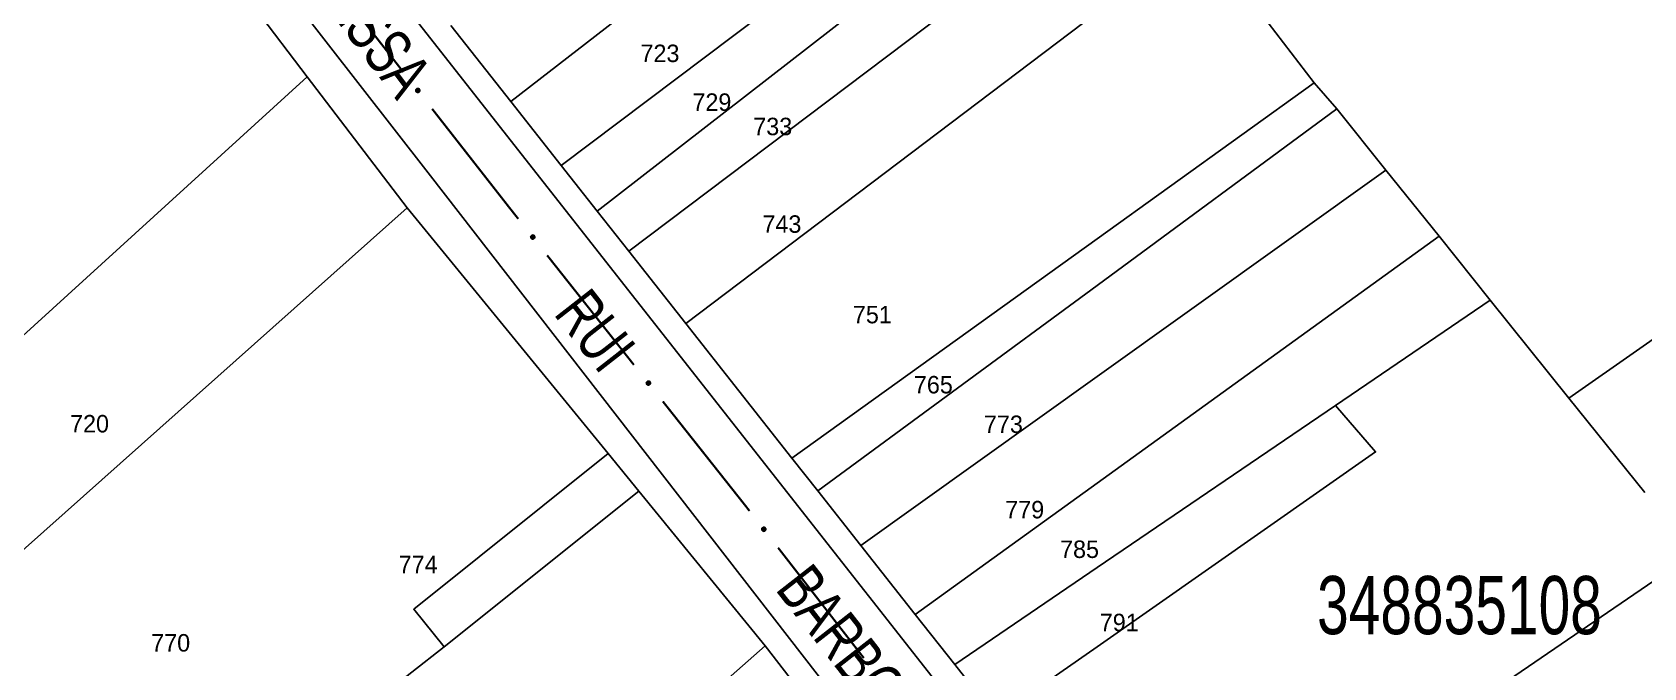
# Model space of a CAD drawing. Extents: x 200123 to 201542, y 4839549 to 4841240.
# Drawn here: x 201067.7 to 201206.2, y 4839786.7 to 4839841.3 of the extents above; entities that cross this region are included whole.
import ezdxf
from ezdxf.enums import TextEntityAlignment as Align

# ---------------------------------------------------------------- set-up
doc = ezdxf.new("R2010")
doc.units = 0
doc.header["$LTSCALE"] = 1.5
doc.header["$MEASUREMENT"] = 0
for name, color, linetype in [('CD_MALHA_LOTES', 7, 'CONTINUOUS'), ('CD_TXT_QUADRA', 2, 'CONTINUOUS'), ('RU-QUADRA', 210, 'CONTINUOUS'), ('SV-EIXO-RUA-PAV', 20, 'CONTINUOUS'), ('SV-RUA-PAVIM', 7, 'CONTINUOUS'), ('SV-TXT-RUA-PAV', 7, 'CONTINUOUS'), ('Th_NmrPort', 1, 'CONTINUOUS')]:
    doc.layers.add(name, color=color, linetype=linetype)
doc.styles.add('ARIAL', font='ARIAL.SHX')

msp = doc.modelspace()

# ---------------------------------------------------------------- linework, layer by layer
at = {"layer": 'CD_MALHA_LOTES', "linetype": 'Continuous', "flags": 128}
for points in [[(201108.83, 4839835.31), (201152.91, 4839869.44)], [(201113.16, 4839829.83), (201157.68, 4839863.34)], [(201022.71, 4839822.07), (201073.57, 4839860.83), (201091.34, 4839837.43)], [(201160.26, 4839860.04), (201116.25, 4839825.91)], [(201118.97, 4839822.46), (201153.11, 4839848.22)], [(201108.83, 4839835.31), (201103.67, 4839841.84)], [(201123.87, 4839816.25), (201158.06, 4839842.12)], [(201177.87, 4839836.92), (201173.9, 4839842.08)], [(201199.73, 4839809.85), (201243.89, 4839840.7)], [(201057.58, 4839806.72), (201091.34, 4839837.43)], [(201091.34, 4839837.43), (201099.94, 4839826.19)], [(201159.21, 4839823.53), (201177.87, 4839836.92)], [(201179.82, 4839834.68), (201177.87, 4839836.92)], [(201113.16, 4839829.83), (201108.83, 4839835.31)], [(201159.21, 4839819.53), (201179.82, 4839834.68)], [(201184.03, 4839829.43), (201179.82, 4839834.68)], [(201116.25, 4839825.91), (201113.16, 4839829.83)], [(201159.21, 4839811.71), (201184.03, 4839829.43)], [(201188.59, 4839823.75), (201184.03, 4839829.43)], [(201099.94, 4839826.19), (201065.56, 4839795.6), (201057.58, 4839806.72)], [(201099.94, 4839826.19), (201117.2, 4839805.09)], [(201118.97, 4839822.46), (201116.25, 4839825.91)], [(201132.99, 4839804.71), (201159.21, 4839823.53)], [(201159.21, 4839802.55), (201188.59, 4839823.75)], [(201192.99, 4839818.25), (201188.59, 4839823.75)], [(201123.87, 4839816.25), (201118.97, 4839822.46)], [(201135.21, 4839801.89), (201159.21, 4839819.53)], [(201179.69, 4839809.22), (201192.99, 4839818.25)], [(201199.73, 4839809.85), (201192.99, 4839818.25)], [(201132.99, 4839804.71), (201123.87, 4839816.25)], [(201138.91, 4839797.21), (201159.21, 4839811.71)], [(201206.26, 4839801.75), (201199.73, 4839809.85)], [(201159.21, 4839795.3), (201179.69, 4839809.22)], [(201159.21, 4839788.51), (201183.14, 4839805.23), (201179.69, 4839809.22)], [(201103.11, 4839788.5), (201100.49, 4839791.73), (201117.2, 4839805.09)], [(201117.2, 4839805.09), (201119.84, 4839801.87)], [(201135.21, 4839801.89), (201132.99, 4839804.71)], [(201119.84, 4839801.87), (201103.11, 4839788.5)], [(201119.84, 4839801.87), (201130.7, 4839788.59)], [(201138.91, 4839797.21), (201135.21, 4839801.89)], [(201143.59, 4839791.28), (201159.21, 4839802.55)], [(201143.59, 4839791.28), (201138.91, 4839797.21)], [(201164.33, 4839765), (201210.49, 4839796.5)], [(201146.98, 4839786.98), (201159.21, 4839795.3)], [(201146.98, 4839786.98), (201143.59, 4839791.28)], [(201069.77, 4839762.39), (201103.11, 4839788.5)], [(201090.37, 4839753.02), (201130.7, 4839788.59)], [(201130.7, 4839788.59), (201148.65, 4839765.38)], [(201150.55, 4839782.45), (201159.21, 4839788.51)], [(201150.55, 4839782.45), (201146.98, 4839786.98)]]:
    msp.add_lwpolyline(points, dxfattribs=at)
at = {"layer": 'RU-QUADRA', "linetype": 'Continuous', "flags": 128}
for points in [[(201065.99, 4839854.79), (201073.57, 4839860.83), (201091.34, 4839837.43), (201099.94, 4839826.19), (201117.2, 4839805.09), (201119.84, 4839801.87), (201130.7, 4839788.59), (201148.65, 4839765.38)], [(201103.67, 4839841.84), (201108.83, 4839835.31), (201113.16, 4839829.83), (201116.25, 4839825.91), (201118.97, 4839822.46), (201123.87, 4839816.25), (201132.99, 4839804.71), (201135.21, 4839801.89), (201138.91, 4839797.21), (201143.59, 4839791.28), (201146.98, 4839786.98), (201150.55, 4839782.45)]]:
    msp.add_lwpolyline(points, dxfattribs=at)
at = {"layer": 'SV-EIXO-RUA-PAV', "const_width": 0.18}
for points in [[(201092.211257, 4839847.293712), (201099.606767, 4839837.843503)], [(201102.071937, 4839834.693434), (201108.234861, 4839826.81826)], [(201108.234861, 4839826.81826), (201108.75, 4839826.16)], [(201108.75, 4839826.16), (201109.473001, 4839825.2476)], [(201111.957256, 4839822.11256), (201119.410023, 4839812.70744)], [(201121.894278, 4839809.572401), (201128.725981, 4839800.951041)], [(201128.725981, 4839800.951041), (201129.02, 4839800.58)], [(201129.02, 4839800.58), (201129.343248, 4839800.164301)], [(201131.798666, 4839797.006624), (201139.164919, 4839787.533593)]]:
    msp.add_lwpolyline(points, dxfattribs=at)
at = {"layer": 'SV-EIXO-RUA-PAV'}
for points in [[(201100.837493, 4839836.449461), (201100.88612, 4839836.444228), (201100.926843, 4839836.429787), (201100.957342, 4839836.407966), (201100.979264, 4839836.381657), (201100.998661, 4839836.352215), (201101.011667, 4839836.318216), (201101.017744, 4839836.277285), (201101.012837, 4839836.228468), (201100.995302, 4839836.187723), (201100.975509, 4839836.156678), (201100.949391, 4839836.132239), (201100.920474, 4839836.113876), (201100.884711, 4839836.101533), (201100.843171, 4839836.095779), (201100.794203, 4839836.101902), (201100.754376, 4839836.116333), (201100.725431, 4839836.138214), (201100.701028, 4839836.164627), (201100.681586, 4839836.194922), (201100.669011, 4839836.228369), (201100.663293, 4839836.270204), (201100.669976, 4839836.318456), (201100.683917, 4839836.358342), (201100.705385, 4839836.387587), (201100.731929, 4839836.411027), (201100.761223, 4839836.43084), (201100.794854, 4839836.445337), (201100.837493, 4839836.449461)], [(201110.71217, 4839823.861058), (201110.760829, 4839823.85612), (201110.801639, 4839823.841926), (201110.832269, 4839823.820291), (201110.854351, 4839823.794115), (201110.873926, 4839823.764792), (201110.887138, 4839823.730873), (201110.893464, 4839823.689979), (201110.888854, 4839823.641133), (201110.871566, 4839823.600283), (201110.851962, 4839823.569118), (201110.825993, 4839823.544521), (201110.797188, 4839823.525982), (201110.761501, 4839823.513423), (201110.719996, 4839823.507417), (201110.670992, 4839823.513242), (201110.631078, 4839823.527431), (201110.602001, 4839823.549136), (201110.577438, 4839823.5754), (201110.557812, 4839823.605576), (201110.545034, 4839823.638946), (201110.539062, 4839823.680746), (201110.545452, 4839823.729037), (201110.55915, 4839823.769008), (201110.580441, 4839823.798382), (201110.606842, 4839823.821983), (201110.636015, 4839823.841974), (201110.669558, 4839823.856675), (201110.71217, 4839823.861058)], [(201120.649192, 4839811.320899), (201120.697851, 4839811.315961), (201120.738661, 4839811.301767), (201120.769291, 4839811.280132), (201120.791373, 4839811.253956), (201120.810948, 4839811.224633), (201120.824161, 4839811.190714), (201120.830486, 4839811.14982), (201120.825876, 4839811.100974), (201120.808588, 4839811.060124), (201120.788984, 4839811.028959), (201120.763015, 4839811.004362), (201120.73421, 4839810.985823), (201120.698523, 4839810.973264), (201120.657018, 4839810.967258), (201120.608014, 4839810.973082), (201120.568101, 4839810.987272), (201120.539023, 4839811.008976), (201120.51446, 4839811.03524), (201120.494834, 4839811.065417), (201120.482056, 4839811.098787), (201120.476085, 4839811.140587), (201120.482475, 4839811.188878), (201120.496172, 4839811.228848), (201120.517463, 4839811.258223), (201120.543864, 4839811.281824), (201120.573037, 4839811.301815), (201120.60658, 4839811.316516), (201120.649192, 4839811.320899)], [(201130.569658, 4839798.76646), (201130.618269, 4839798.761077), (201130.658947, 4839798.74651), (201130.689378, 4839798.724595), (201130.711219, 4839798.698218), (201130.730524, 4839798.668716), (201130.743426, 4839798.634677), (201130.749376, 4839798.593727), (201130.744318, 4839798.544925), (201130.726657, 4839798.504235), (201130.706768, 4839798.473252), (201130.680575, 4839798.448894), (201130.651601, 4839798.43062), (201130.615801, 4839798.418388), (201130.574242, 4839798.412762), (201130.525294, 4839798.419036), (201130.485512, 4839798.433591), (201130.456634, 4839798.455561), (201130.432313, 4839798.482049), (201130.412965, 4839798.512404), (201130.400493, 4839798.54589), (201130.394905, 4839798.587743), (201130.401737, 4839798.635973), (201130.415801, 4839798.675816), (201130.437359, 4839798.704995), (201130.463976, 4839798.728352), (201130.493331, 4839798.748075), (201130.527007, 4839798.762468), (201130.569658, 4839798.76646)]]:
    msp.add_lwpolyline(points, close=True, dxfattribs=at)
for points in [[(201100.663293, 4839836.270204), (201100.843171, 4839836.095779)], [(201100.669011, 4839836.228369), (201100.794203, 4839836.101902)], [(201100.669976, 4839836.318456), (201100.884711, 4839836.101533)], [(201100.670206, 4839836.292249), (201100.861662, 4839836.100738)], [(201100.67142, 4839836.246416), (201100.81354, 4839836.104664)], [(201100.677495, 4839836.336073), (201100.898852, 4839836.110783)], [(201100.678474, 4839836.208619), (201100.76995, 4839836.113869)], [(201100.681586, 4839836.194922), (201100.754376, 4839836.116333)], [(201100.683917, 4839836.358342), (201100.920474, 4839836.113876)], [(201100.696184, 4839836.369758), (201100.932677, 4839836.125125)], [(201100.705385, 4839836.387587), (201100.949391, 4839836.132239)], [(201100.719918, 4839836.396995), (201100.959308, 4839836.144233)], [(201100.731929, 4839836.411027), (201100.975509, 4839836.156678)], [(201100.749773, 4839836.418626), (201100.983744, 4839836.177217)], [(201100.761223, 4839836.43084), (201100.995302, 4839836.187723)], [(201100.780842, 4839836.434277), (201101.001592, 4839836.211977)], [(201100.794854, 4839836.445337), (201101.012837, 4839836.228468)], [(201100.815276, 4839836.445629), (201101.011637, 4839836.254492)], [(201100.837493, 4839836.449461), (201101.017744, 4839836.277285)], [(201100.863865, 4839836.445535), (201101.009816, 4839836.303315)], [(201100.88612, 4839836.444228), (201101.011667, 4839836.318216)], [(201100.90937, 4839836.436096), (201100.998931, 4839836.341579)], [(201100.926843, 4839836.429787), (201100.998661, 4839836.352215)], [(201110.539062, 4839823.680746), (201110.719996, 4839823.507417)], [(201110.545034, 4839823.638946), (201110.670992, 4839823.513242)], [(201110.545452, 4839823.729037), (201110.761501, 4839823.513423)], [(201110.545841, 4839823.702832), (201110.738457, 4839823.512488)], [(201110.547333, 4839823.657008), (201110.690312, 4839823.516121)], [(201110.552864, 4839823.746699), (201110.775585, 4839823.522758)], [(201110.554617, 4839823.619254), (201110.646667, 4839823.525061)], [(201110.557812, 4839823.605576), (201110.631078, 4839823.527431)], [(201110.55915, 4839823.769008), (201110.797188, 4839823.525982)], [(201110.571348, 4839823.780497), (201110.809323, 4839823.537305)], [(201110.580441, 4839823.798382), (201110.825993, 4839823.544521)], [(201110.594917, 4839823.807878), (201110.835837, 4839823.556575)], [(201110.606842, 4839823.821983), (201110.851962, 4839823.569118)], [(201110.624639, 4839823.82969), (201110.860072, 4839823.589707)], [(201110.636015, 4839823.841974), (201110.871566, 4839823.600283)], [(201110.655613, 4839823.845529), (201110.877708, 4839823.624574)], [(201110.669558, 4839823.856675), (201110.888854, 4839823.641133)], [(201110.689977, 4839823.857091), (201110.887496, 4839823.66715)], [(201110.71217, 4839823.861058), (201110.893464, 4839823.689979)], [(201110.738566, 4839823.857291), (201110.885378, 4839823.715961)], [(201110.760829, 4839823.85612), (201110.887138, 4839823.730873)], [(201110.784128, 4839823.848129), (201110.874261, 4839823.754158)], [(201110.801639, 4839823.841926), (201110.873926, 4839823.764792)], [(201120.476085, 4839811.140587), (201120.657018, 4839810.967258)], [(201120.482056, 4839811.098787), (201120.608014, 4839810.973082)], [(201120.482475, 4839811.188878), (201120.698523, 4839810.973264)], [(201120.482863, 4839811.162673), (201120.675479, 4839810.972329)], [(201120.484355, 4839811.116849), (201120.627334, 4839810.975962)], [(201120.489886, 4839811.20654), (201120.712607, 4839810.982599)], [(201120.491639, 4839811.079095), (201120.583689, 4839810.984902)], [(201120.494834, 4839811.065417), (201120.568101, 4839810.987272)], [(201120.496172, 4839811.228848), (201120.73421, 4839810.985823)], [(201120.50837, 4839811.240338), (201120.746345, 4839810.997146)], [(201120.517463, 4839811.258223), (201120.763015, 4839811.004362)], [(201120.531939, 4839811.267719), (201120.772859, 4839811.016416)], [(201120.543864, 4839811.281824), (201120.788984, 4839811.028959)], [(201120.561662, 4839811.289531), (201120.797094, 4839811.049548)], [(201120.573037, 4839811.301815), (201120.808588, 4839811.060124)], [(201120.592635, 4839811.30537), (201120.814731, 4839811.084415)], [(201120.60658, 4839811.316516), (201120.825876, 4839811.100974)], [(201120.626999, 4839811.316931), (201120.824518, 4839811.126991)], [(201120.649192, 4839811.320899), (201120.830486, 4839811.14982)], [(201120.675588, 4839811.317132), (201120.8224, 4839811.175801)], [(201120.697851, 4839811.315961), (201120.824161, 4839811.190714)], [(201120.72115, 4839811.30797), (201120.811283, 4839811.213999)], [(201120.738661, 4839811.301767), (201120.810948, 4839811.224633)], [(201130.394905, 4839798.587743), (201130.574242, 4839798.412762)], [(201130.400493, 4839798.54589), (201130.525294, 4839798.419036)], [(201130.401737, 4839798.635973), (201130.615801, 4839798.418388)], [(201130.401886, 4839798.609766), (201130.592749, 4839798.417664)], [(201130.402958, 4839798.56393), (201130.544639, 4839798.421739)], [(201130.40931, 4839798.653567), (201130.629969, 4839798.427593)], [(201130.409895, 4839798.526111), (201130.501078, 4839798.431078)], [(201130.412965, 4839798.512404), (201130.485512, 4839798.433591)], [(201130.415801, 4839798.675816), (201130.651601, 4839798.43062)], [(201130.428103, 4839798.687194), (201130.663839, 4839798.441831)], [(201130.437359, 4839798.704995), (201130.680575, 4839798.448894)], [(201130.451922, 4839798.714358), (201130.690529, 4839798.460857)], [(201130.463976, 4839798.728352), (201130.706768, 4839798.473252)], [(201130.481843, 4839798.735896), (201130.715066, 4839798.493765)], [(201130.493331, 4839798.748075), (201130.726657, 4839798.504235)], [(201130.512961, 4839798.751451), (201130.733022, 4839798.528469)], [(201130.527007, 4839798.762468), (201130.744318, 4839798.544925)], [(201130.547429, 4839798.762697), (201130.743199, 4839798.570953)], [(201130.569658, 4839798.76646), (201130.749376, 4839798.593727)], [(201130.596018, 4839798.762452), (201130.741529, 4839798.619782)], [(201130.618269, 4839798.761077), (201130.743426, 4839798.634677)], [(201130.641494, 4839798.752873), (201130.730762, 4839798.658079)], [(201130.658947, 4839798.74651), (201130.730524, 4839798.668716)]]:
    msp.add_lwpolyline(points, dxfattribs=at)
at = {"layer": 'SV-RUA-PAVIM', "linetype": 'Continuous'}
for points in [[(201159.21, 4839767.9, 7.8), (201099.97, 4839843.25, 7.8), (201081.09, 4839866.66, 5.99), (201080.71, 4839868.19, 5.99), (201080.86, 4839869.6, 5.99), (201082.26, 4839871.08, 5.99), (201118.13, 4839897.57, 8.32)], [(201054.27, 4839850.16, 5.43), (201072.27, 4839863.67, 6.07), (201074.26, 4839863.92, 6.07), (201075.43, 4839862.97, 6.07), (201101.73, 4839829.2, 8.17), (201146.08, 4839772.09, 11.15), (201159.21, 4839755.57, 11.76)]]:
    msp.add_polyline3d(points, dxfattribs=at)

# ---------------------------------------------------------------- texts
at = {"layer": 'CD_TXT_QUADRA', "style": 'ARIAL', "width": 0.7}
msp.add_text('348835108', height=5, dxfattribs=at).set_placement((201178.11, 4839789.58))
at = {"layer": 'SV-TXT-RUA-PAV', "style": 'ARIAL', "width": 0.7}
for s, rotation, p in [('TRAVESSA', 307, (201086.51, 4839851.99)), ('RUI', 308, (201112.45, 4839817.08)), ('BARBOSA', 308, (201131.49, 4839793.43))]:
    msp.add_text(s, height=4, rotation=rotation, dxfattribs=at).set_placement(p)
at = {"layer": 'Th_NmrPort', "color": 1}
for s, p in [('723', (201119.976017, 4839839.459553)), ('729', (201124.436017, 4839835.269553)), ('733', (201129.666017, 4839833.179553)), ('743', (201130.456017, 4839824.799553)), ('751', (201138.226897, 4839817.02676)), ('765', (201143.466897, 4839811.00676)), ('720', (201070.962182, 4839807.656739)), ('773', (201149.486897, 4839807.60676)), ('779', (201151.316897, 4839800.27676)), ('785', (201156.026897, 4839796.87676)), ('774', (201099.198936, 4839795.569632)), ('791', (201159.436897, 4839790.58676)), ('770', (201077.935563, 4839788.841387))]:
    msp.add_text(s, height=1.5, dxfattribs=at).set_placement(p, align=Align.MIDDLE_LEFT)

doc.saveas('drawing.dxf')
